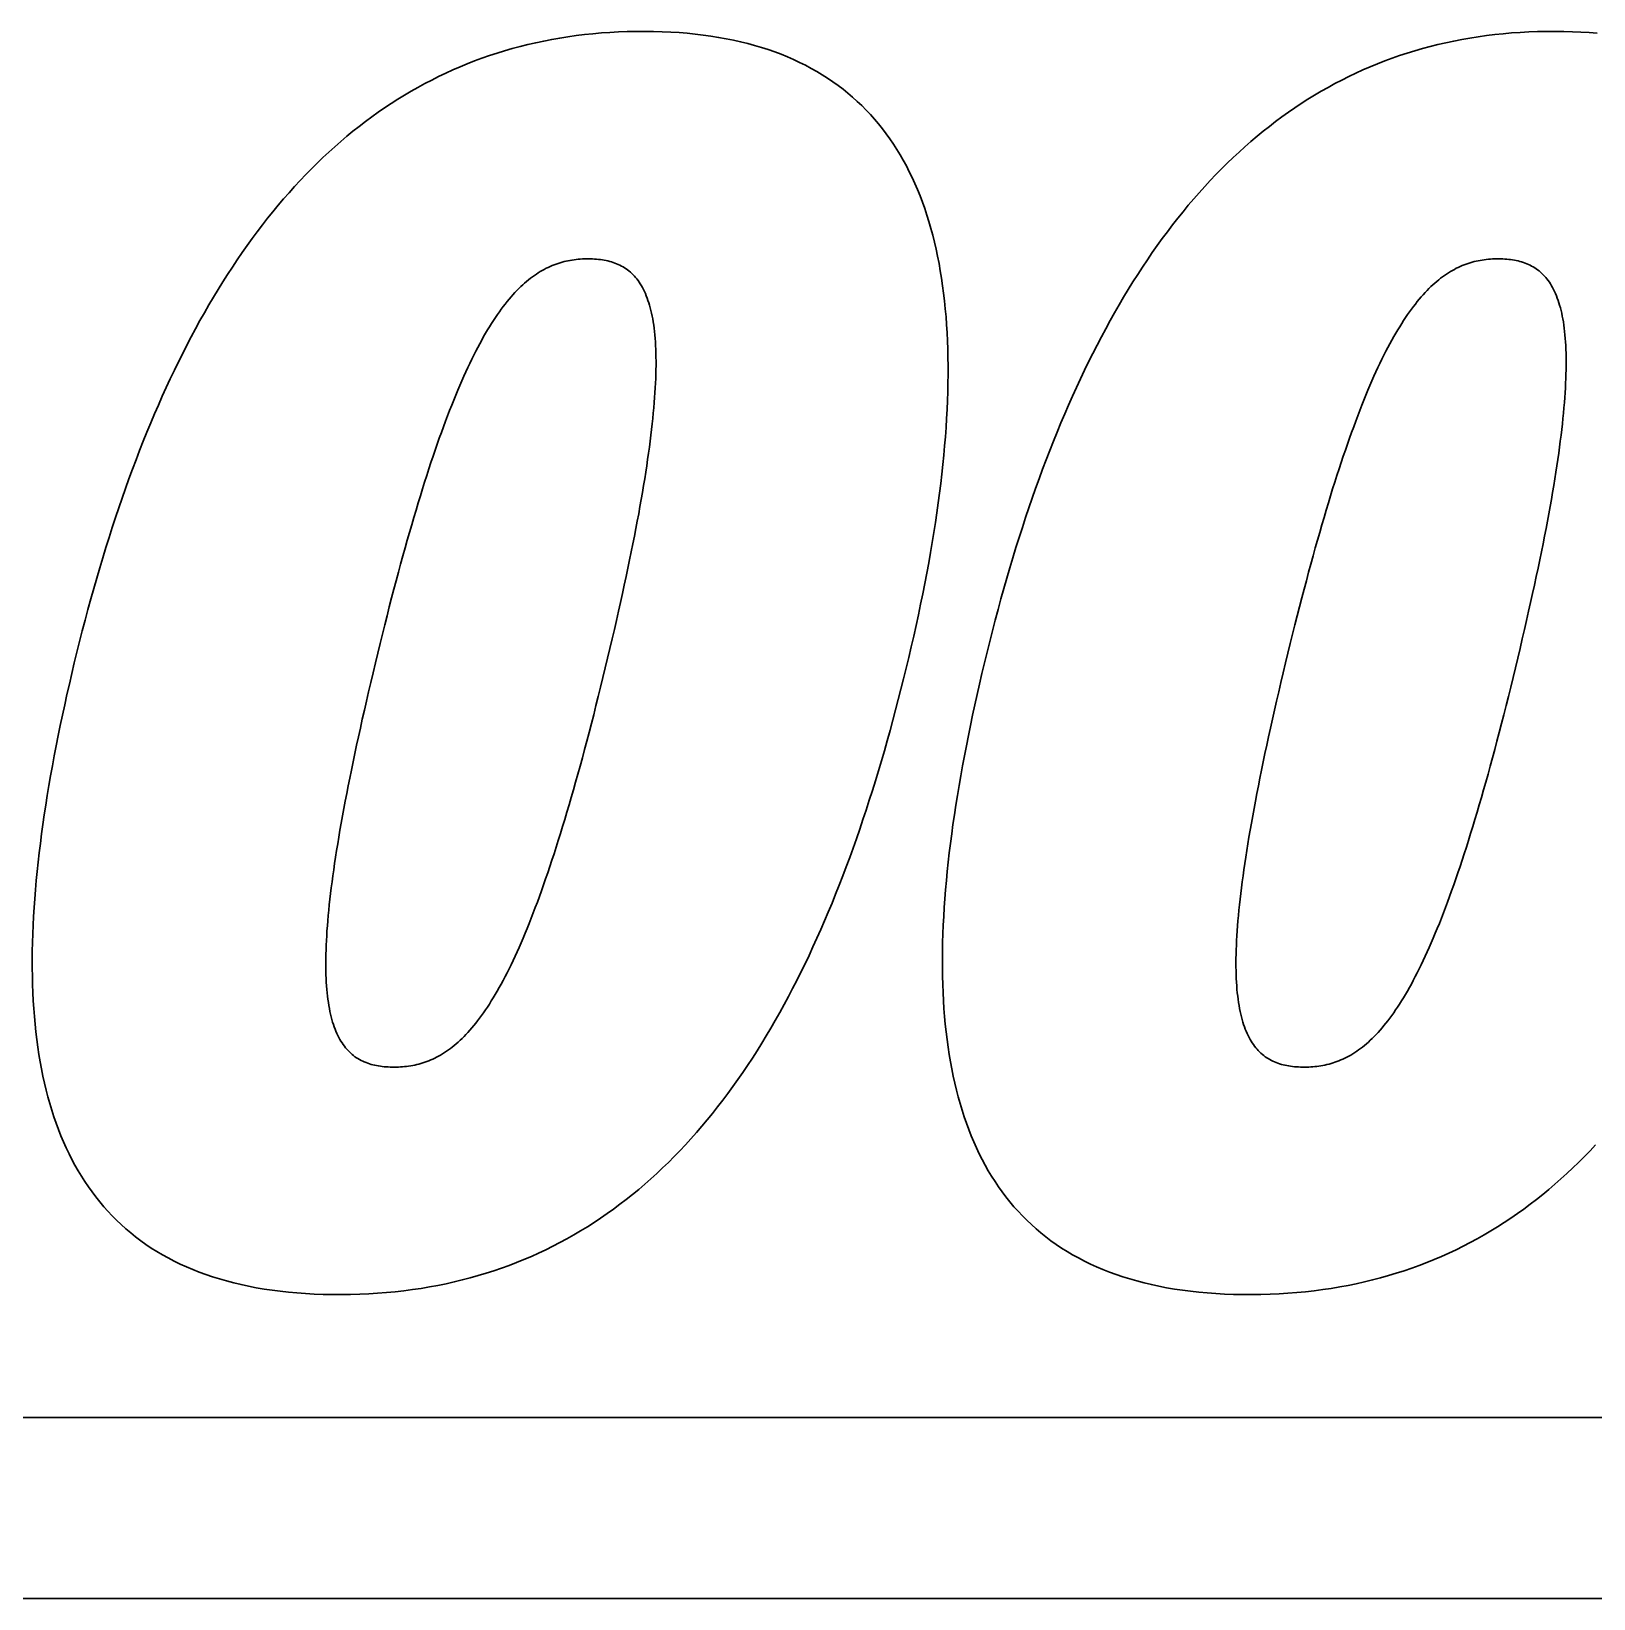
# Model space of a CAD drawing. Header units: millimetres. Extents: x 112 to 1408, y 148 to 1021.
# Drawn here: x 515.26 to 525.07, y 342.98 to 352.83 of the extents above; entities that cross this region are included whole.
import ezdxf

# ---------------------------------------------------------------- set-up
doc = ezdxf.new("R2010")
doc.units = ezdxf.units.MM
doc.layers.get('0').update_dxf_attribs({"color": 5, "lineweight": 30})

msp = doc.modelspace()

# ---------------------------------------------------------------- linework, layer by layer
for points in [[(515.5279, 348.8601), (515.5279, 348.8601), (515.5122, 348.7937), (515.4968, 348.728), (515.482, 348.6624), (515.4676, 348.5971), (515.4535, 348.5322), (515.44, 348.4678), (515.427, 348.4037), (515.4143, 348.34), (515.4022, 348.2768), (515.3904, 348.2139), (515.3791, 348.1514), (515.3686, 348.0894), (515.3583, 348.0277), (515.3484, 347.9664), (515.3392, 347.9056), (515.3305, 347.8453), (515.3223, 347.7853), (515.3146, 347.7259), (515.3072, 347.6669), (515.3006, 347.6083), (515.2946, 347.5502), (515.2889, 347.4926), (515.2839, 347.4353), (515.2793, 347.3787), (515.2754, 347.3225), (515.272, 347.2667), (515.2692, 347.2116), (515.267, 347.1568), (515.2654, 347.1027), (515.2642, 347.0488), (515.2638, 346.9957), (515.2639, 346.943), (515.2647, 346.8909), (515.266, 346.8394), (515.2679, 346.7882), (515.2704, 346.7377), (515.2736, 346.6877), (515.2774, 346.6384), (515.2818, 346.5895), (515.287, 346.5411), (515.2927, 346.4935), (515.299, 346.4464), (515.306, 346.3999), (515.314, 346.3538), (515.3223, 346.3085), (515.3313, 346.2637), (515.3411, 346.2197), (515.3514, 346.1761), (515.3625, 346.1331), (515.3744, 346.0909), (515.3869, 346.0494), (515.4001, 346.0083), (515.4142, 345.9679), (515.4287, 345.9281), (515.4441, 345.889), (515.4601, 345.8505), (515.4771, 345.813), (515.4948, 345.7758), (515.5131, 345.7394), (515.5323, 345.7036), (515.552, 345.6686), (515.5727, 345.6342), (515.5941, 345.6006), (515.6163, 345.5676), (515.6393, 345.5353), (515.6631, 345.5039), (515.6876, 345.473), (515.713, 345.4429), (515.7391, 345.4137), (515.7661, 345.3851), (515.7938, 345.3572), (515.8226, 345.33), (515.8518, 345.3036), (515.8821, 345.2779), (515.9133, 345.2531), (515.9452, 345.2291), (515.978, 345.2056), (516.0117, 345.1831), (516.0462, 345.1614), (516.0816, 345.1406), (516.1178, 345.1203), (516.1551, 345.101), (516.1931, 345.0825), (516.2318, 345.0647), (516.2717, 345.0478), (516.3125, 345.0318), (516.3541, 345.0166), (516.3966, 345.0022), (516.4402, 344.9886), (516.4845, 344.9759), (516.5299, 344.9641), (516.5761, 344.953), (516.6232, 344.9429), (516.6715, 344.9337), (516.7206, 344.9253), (516.7705, 344.9178), (516.8217, 344.9112), (516.8735, 344.9055), (516.9265, 344.9007), (516.9805, 344.8967), (517.0354, 344.8938), (517.0913, 344.8917), (517.1484, 344.8905), (517.2061, 344.8902), (517.2639, 344.891), (517.3212, 344.8926), (517.3777, 344.8952), (517.4338, 344.8986), (517.4894, 344.903), (517.5444, 344.9081), (517.5989, 344.9145), (517.6529, 344.9215), (517.7063, 344.9294), (517.7591, 344.9382), (517.8115, 344.9479), (517.8633, 344.9585), (517.9145, 344.9698), (517.9653, 344.9821), (518.0155, 344.9953), (518.0654, 345.0093), (518.1145, 345.0241), (518.1633, 345.0398), (518.2115, 345.0562), (518.2591, 345.0735), (518.3063, 345.0917), (518.353, 345.1106), (518.3992, 345.1303), (518.4449, 345.1509), (518.4902, 345.1723), (518.5348, 345.1944), (518.5791, 345.2172), (518.6229, 345.2411), (518.6661, 345.2655), (518.709, 345.2907), (518.7513, 345.3167), (518.7931, 345.3434), (518.8346, 345.3708), (518.8755, 345.3991), (518.916, 345.4282), (518.9561, 345.458), (518.9956, 345.4884), (519.0348, 345.5195), (519.0735, 345.5513), (519.1116, 345.584), (519.1495, 345.6173), (519.1869, 345.6512), (519.2238, 345.686), (519.2603, 345.7215), (519.2964, 345.7575), (519.3321, 345.7943), (519.3671, 345.8317), (519.4019, 345.8697), (519.4364, 345.9085), (519.4703, 345.948), (519.5039, 345.9879), (519.5371, 346.0287), (519.5698, 346.07), (519.6021, 346.112), (519.6341, 346.1546), (519.6655, 346.1977), (519.6967, 346.2416), (519.7275, 346.2861), (519.7578, 346.3311), (519.7878, 346.3767), (519.8173, 346.423), (519.8465, 346.4698), (519.8753, 346.5173), (519.9039, 346.5653), (519.9319, 346.6137), (519.9597, 346.663), (519.987, 346.7126), (520.014, 346.763), (520.0407, 346.8136), (520.0669, 346.8651), (520.0928, 346.9169), (520.1186, 346.9693), (520.1437, 347.0221), (520.1686, 347.0757), (520.1931, 347.1297), (520.2174, 347.1841), (520.2413, 347.2391), (520.2647, 347.2945), (520.2881, 347.3505), (520.3108, 347.407), (520.3334, 347.4639), (520.3556, 347.5213), (520.3776, 347.5791), (520.3993, 347.6375), (520.4204, 347.6964), (520.4416, 347.7557), (520.4623, 347.8152), (520.4825, 347.8754), (520.5026, 347.936), (520.5224, 347.9971), (520.5419, 348.0584), (520.5612, 348.1203), (520.5802, 348.1827), (520.5989, 348.2453), (520.6172, 348.3084), (520.6353, 348.3718), (520.653, 348.4358), (520.6705, 348.5001), (520.6878, 348.5647), (520.7048, 348.6297), (520.7214, 348.695), (520.738, 348.7609), (520.7543, 348.8269), (520.7704, 348.8941), (520.7863, 348.9622), (520.8017, 349.0295), (520.8166, 349.0967), (520.831, 349.1634), (520.8451, 349.2295), (520.8583, 349.2953), (520.8714, 349.3606), (520.8837, 349.4254), (520.8956, 349.4899), (520.9069, 349.5538), (520.9178, 349.6172), (520.9279, 349.6802), (520.9377, 349.7427), (520.947, 349.8046), (520.9555, 349.8661), (520.9637, 349.927), (520.9713, 349.9878), (520.9782, 350.0476), (520.9847, 350.1072), (520.9905, 350.1662), (520.9958, 350.2248), (521.0005, 350.2826), (521.0048, 350.3401), (521.0083, 350.397), (521.0112, 350.4534), (521.0137, 350.5091), (521.0155, 350.5645), (521.0168, 350.6192), (521.0174, 350.6733), (521.0174, 350.727), (521.0167, 350.7802), (521.0155, 350.8327), (521.0136, 350.8845), (521.0111, 350.9359), (521.0081, 350.9868), (521.0043, 351.0368), (520.9999, 351.0866), (520.9949, 351.1354), (520.9894, 351.1839), (520.9831, 351.2317), (520.9762, 351.2789), (520.9685, 351.3255), (520.9603, 351.3714), (520.9515, 351.4167), (520.942, 351.4616), (520.9317, 351.5058), (520.9207, 351.5491), (520.9091, 351.5919), (520.8969, 351.6341), (520.884, 351.6757), (520.8704, 351.7165), (520.856, 351.7567), (520.841, 351.7964), (520.8253, 351.8352), (520.8089, 351.8734), (520.7916, 351.911), (520.7738, 351.9479), (520.7552, 351.984), (520.7361, 352.0196), (520.716, 352.0543), (520.6951, 352.0884), (520.6737, 352.122), (520.6516, 352.1546), (520.6285, 352.1865), (520.6049, 352.2178), (520.5804, 352.2483), (520.5552, 352.2783), (520.5292, 352.3072), (520.5025, 352.3356), (520.475, 352.3632), (520.4467, 352.3901), (520.4178, 352.4162), (520.3879, 352.4417), (520.3573, 352.4662), (520.3259, 352.49), (520.2938, 352.5132), (520.2608, 352.5355), (520.2272, 352.5571), (520.1924, 352.5779), (520.157, 352.5977), (520.1209, 352.6169), (520.084, 352.6353), (520.0461, 352.6529), (520.0077, 352.6696), (519.968, 352.6858), (519.928, 352.7009), (519.8867, 352.7151), (519.8448, 352.7288), (519.8019, 352.7415), (519.7583, 352.7533), (519.7139, 352.7644), (519.6685, 352.7745), (519.6223, 352.7839), (519.5752, 352.7924), (519.5275, 352.8001), (519.4787, 352.8068), (519.4289, 352.8128), (519.3784, 352.8178), (519.3271, 352.8221), (519.2747, 352.8253), (519.2214, 352.8278), (519.1674, 352.8294), (519.1124, 352.8302), (519.0569, 352.8299), (519.0017, 352.8288), (518.9472, 352.8268), (518.8931, 352.8238), (518.8394, 352.8202), (518.7863, 352.8155), (518.7336, 352.8099), (518.6814, 352.8036), (518.6295, 352.7964), (518.5781, 352.7882), (518.5273, 352.7792), (518.4767, 352.7695), (518.4268, 352.759), (518.3772, 352.7475), (518.3282, 352.7352), (518.2795, 352.7222), (518.2312, 352.7081), (518.1835, 352.6934), (518.1361, 352.6778), (518.0892, 352.6614), (518.0428, 352.6442), (517.9967, 352.6262), (517.9511, 352.6074), (517.9059, 352.5877), (517.8613, 352.5675), (517.8169, 352.5464), (517.7731, 352.5243), (517.7296, 352.5017), (517.6865, 352.4783), (517.6439, 352.4541), (517.6017, 352.429), (517.5599, 352.4033), (517.5185, 352.3769), (517.4775, 352.3496), (517.437, 352.3215), (517.3968, 352.2928), (517.3572, 352.2633), (517.3177, 352.2332), (517.2788, 352.2022), (517.2402, 352.1705), (517.2022, 352.1383), (517.1645, 352.1054), (517.1271, 352.0715), (517.0903, 352.037), (517.0536, 352.0019), (517.0175, 351.9661), (516.9817, 351.9296), (516.9463, 351.8923), (516.9114, 351.8545), (516.8768, 351.8159), (516.8426, 351.7767), (516.8087, 351.7368), (516.7752, 351.6963), (516.7421, 351.655), (516.7095, 351.6132), (516.6771, 351.5705), (516.6451, 351.5275), (516.6134, 351.4836), (516.5823, 351.4393), (516.5513, 351.3943), (516.5209, 351.3486), (516.4907, 351.3023), (516.4609, 351.2553), (516.4316, 351.2078), (516.4025, 351.1598), (516.3737, 351.1111), (516.3454, 351.0618), (516.3174, 351.0119), (516.2898, 350.9614), (516.2624, 350.9103), (516.2355, 350.8587), (516.2088, 350.8064), (516.1825, 350.7536), (516.1567, 350.7002), (516.1312, 350.6463), (516.1058, 350.5919), (516.0808, 350.5369), (516.0563, 350.4813), (516.032, 350.4253), (516.0081, 350.3686), (515.9844, 350.3115), (515.9611, 350.2538), (515.9382, 350.1955), (515.9156, 350.1367), (515.8933, 350.0776), (515.8713, 350.0178), (515.8497, 349.9574), (515.8283, 349.8968), (515.8072, 349.8354), (515.7866, 349.7737), (515.7661, 349.7114), (515.746, 349.6486), (515.7262, 349.5855), (515.7066, 349.5219), (515.6874, 349.4577), (515.6686, 349.393), (515.65, 349.328), (515.6317, 349.2626), (515.6138, 349.1965), (515.596, 349.1301), (515.5784, 349.0633), (515.5614, 348.9959), (515.5445, 348.9281), (515.5279, 348.8601)], [(525.0961, 352.8178), (525.0447, 352.8221), (524.9923, 352.8253), (524.9392, 352.8278), (524.8851, 352.8294), (524.83, 352.8302), (524.7746, 352.8299), (524.7195, 352.8288), (524.665, 352.8268), (524.611, 352.8238), (524.5572, 352.8202), (524.5041, 352.8155), (524.4514, 352.8099), (524.3992, 352.8036), (524.3473, 352.7964), (524.2959, 352.7882), (524.2451, 352.7792), (524.1946, 352.7695), (524.1448, 352.759), (524.095, 352.7475), (524.046, 352.7352), (523.9973, 352.7222), (523.9491, 352.7081), (523.9015, 352.6934), (523.8541, 352.6778), (523.8071, 352.6614), (523.7607, 352.6442), (523.7147, 352.6262), (523.669, 352.6074), (523.6238, 352.5877), (523.5791, 352.5675), (523.5349, 352.5464), (523.491, 352.5243), (523.4476, 352.5017), (523.4044, 352.4783), (523.3619, 352.4541), (523.3196, 352.429), (523.2778, 352.4033), (523.2364, 352.3769), (523.1955, 352.3496), (523.155, 352.3215), (523.1148, 352.2928), (523.0752, 352.2633), (523.0357, 352.2332), (522.9968, 352.2022), (522.9582, 352.1705), (522.9202, 352.1383), (522.8825, 352.1054), (522.8451, 352.0715), (522.8081, 352.037), (522.7715, 352.0019), (522.7354, 351.9661), (522.6996, 351.9296), (522.6643, 351.8923), (522.6294, 351.8545), (522.5946, 351.8159), (522.5604, 351.7767), (522.5266, 351.7368), (522.4932, 351.6963), (522.46, 351.655), (522.4273, 351.6132), (522.3949, 351.5705), (522.363, 351.5275), (522.3313, 351.4836), (522.3002, 351.4393), (522.2692, 351.3943), (522.2389, 351.3486), (522.2086, 351.3023), (522.1789, 351.2553), (522.1494, 351.2078), (522.1204, 351.1598), (522.0917, 351.1111), (522.0632, 351.0618), (522.0352, 351.0119), (522.0076, 350.9614), (521.9803, 350.9103), (521.9533, 350.8587), (521.9267, 350.8064), (521.9005, 350.7536), (521.8745, 350.7002), (521.849, 350.6463), (521.8236, 350.5919), (521.7986, 350.5369), (521.7741, 350.4813), (521.7498, 350.4253), (521.7259, 350.3686), (521.7022, 350.3115), (521.6789, 350.2538), (521.656, 350.1955), (521.6333, 350.1367), (521.6111, 350.0776), (521.5891, 350.0178), (521.5675, 349.9574), (521.5461, 349.8968), (521.525, 349.8354), (521.5043, 349.7737), (521.4839, 349.7114), (521.4638, 349.6486), (521.4438, 349.5855), (521.4243, 349.5219), (521.4051, 349.4577), (521.3863, 349.393), (521.3678, 349.328), (521.3495, 349.2626), (521.3314, 349.1965), (521.3137, 349.1301), (521.2962, 349.0633), (521.279, 348.9959), (521.2622, 348.9281), (521.2457, 348.8601)], [(517.4196, 348.8601), (517.4196, 348.8601), (517.4342, 348.9212), (517.4491, 348.9816), (517.4636, 349.0408), (517.4783, 349.0992), (517.4926, 349.1566), (517.507, 349.2131), (517.5214, 349.2687), (517.5356, 349.3233), (517.5499, 349.3772), (517.564, 349.43), (517.578, 349.4821), (517.592, 349.533), (517.6059, 349.5832), (517.6199, 349.6326), (517.6337, 349.6811), (517.6475, 349.7286), (517.6611, 349.7754), (517.6748, 349.8214), (517.6883, 349.8664), (517.7019, 349.9107), (517.7153, 349.9543), (517.7288, 349.9969), (517.742, 350.0387), (517.7553, 350.0798), (517.7687, 350.12), (517.7819, 350.1595), (517.7951, 350.1982), (517.8081, 350.2359), (517.8212, 350.273), (517.8341, 350.3094), (517.8472, 350.3451), (517.8601, 350.3801), (517.873, 350.4142), (517.8859, 350.4477), (517.8987, 350.4804), (517.9116, 350.5124), (517.9242, 350.5436), (517.937, 350.5741), (517.9497, 350.6041), (517.9624, 350.6333), (517.975, 350.6619), (517.9875, 350.6898), (518.0001, 350.7169), (518.0127, 350.7435), (518.0252, 350.7693), (518.0376, 350.7945), (518.0501, 350.8191), (518.0624, 350.8431), (518.0749, 350.8665), (518.0872, 350.8892), (518.0997, 350.9112), (518.1122, 350.9329), (518.1244, 350.9538), (518.1367, 350.974), (518.1492, 350.9938), (518.1613, 351.013), (518.1737, 351.0317), (518.186, 351.0497), (518.1982, 351.0673), (518.2104, 351.0842), (518.2227, 351.1007), (518.2349, 351.1165), (518.2472, 351.1321), (518.2594, 351.1469), (518.2716, 351.1613), (518.2839, 351.1751), (518.2959, 351.1886), (518.3082, 351.2013), (518.3206, 351.2138), (518.3326, 351.2257), (518.3449, 351.2371), (518.3572, 351.2481), (518.3694, 351.2587), (518.3816, 351.2688), (518.3939, 351.2785), (518.4061, 351.2877), (518.4184, 351.2966), (518.4309, 351.3049), (518.4431, 351.313), (518.4554, 351.3205), (518.4679, 351.3277), (518.4801, 351.3344), (518.4925, 351.341), (518.5049, 351.3469), (518.5173, 351.3526), (518.5298, 351.358), (518.5421, 351.3629), (518.5546, 351.3676), (518.5672, 351.3718), (518.5797, 351.3758), (518.5923, 351.3795), (518.6048, 351.3827), (518.6174, 351.3858), (518.6302, 351.3886), (518.6428, 351.3908), (518.6556, 351.393), (518.6683, 351.3947), (518.681, 351.3963), (518.6939, 351.3977), (518.7066, 351.3985), (518.7197, 351.3994), (518.7325, 351.3999), (518.7455, 351.4002), (518.7586, 351.4003), (518.7715, 351.4002), (518.7843, 351.3997), (518.7967, 351.399), (518.8094, 351.3981), (518.8217, 351.3971), (518.8337, 351.3956), (518.8456, 351.3938), (518.8575, 351.3919), (518.8689, 351.3896), (518.8805, 351.3871), (518.8918, 351.3843), (518.9028, 351.3811), (518.9137, 351.3777), (518.9244, 351.3739), (518.935, 351.3698), (518.9454, 351.3652), (518.9555, 351.3605), (518.9655, 351.3552), (518.9753, 351.3498), (518.9849, 351.344), (518.9943, 351.3378), (519.0035, 351.3312), (519.0125, 351.3241), (519.0213, 351.3167), (519.0298, 351.3089), (519.0381, 351.3008), (519.0463, 351.2922), (519.0543, 351.2832), (519.0619, 351.2737), (519.0694, 351.2638), (519.0769, 351.2534), (519.0839, 351.2427), (519.0907, 351.2315), (519.0973, 351.2198), (519.1037, 351.2076), (519.1099, 351.195), (519.1158, 351.1818), (519.1215, 351.1683), (519.1269, 351.1541), (519.132, 351.1395), (519.137, 351.1244), (519.1417, 351.1087), (519.1463, 351.0926), (519.1504, 351.0759), (519.1545, 351.0587), (519.1582, 351.0408), (519.1615, 351.0224), (519.1649, 351.0035), (519.1679, 350.984), (519.1705, 350.9639), (519.1728, 350.9435), (519.175, 350.9222), (519.1769, 350.9002), (519.1784, 350.8779), (519.1799, 350.8547), (519.1809, 350.8312), (519.1816, 350.8069), (519.1822, 350.7819), (519.1825, 350.7564), (519.1824, 350.7301), (519.1821, 350.7033), (519.1814, 350.6758), (519.1805, 350.6477), (519.1792, 350.6188), (519.1777, 350.5893), (519.1759, 350.559), (519.1737, 350.5279), (519.1714, 350.4964), (519.1686, 350.4639), (519.1656, 350.4309), (519.1623, 350.3972), (519.1586, 350.3627), (519.1546, 350.3273), (519.1502, 350.2914), (519.1457, 350.2545), (519.1407, 350.2171), (519.1356, 350.1788), (519.13, 350.1398), (519.124, 350.0999), (519.1178, 350.0594), (519.1114, 350.0178), (519.1043, 349.9756), (519.0971, 349.9326), (519.0896, 349.8887), (519.0817, 349.8441), (519.0735, 349.7986), (519.0648, 349.7522), (519.0559, 349.705), (519.0466, 349.6569), (519.037, 349.6081), (519.027, 349.5582), (519.0166, 349.5076), (519.0058, 349.456), (518.9948, 349.4036), (518.9834, 349.3503), (518.9715, 349.2962), (518.9593, 349.241), (518.9469, 349.1849), (518.9339, 349.128), (518.9207, 349.0702), (518.9069, 349.0112), (518.893, 348.9515), (518.8785, 348.8909), (518.8638, 348.8292), (518.8491, 348.7686), (518.8345, 348.7089), (518.8199, 348.6501), (518.8053, 348.5922), (518.7909, 348.5352), (518.7765, 348.4791), (518.7621, 348.4239), (518.748, 348.3698), (518.7338, 348.3165), (518.7197, 348.2641), (518.7056, 348.2125), (518.6917, 348.1619), (518.6777, 348.1121), (518.6639, 348.0632), (518.6501, 348.0151), (518.6365, 347.9679), (518.6229, 347.9215), (518.6092, 347.876), (518.5957, 347.8314), (518.5822, 347.7875), (518.5687, 347.7445), (518.5553, 347.7023), (518.542, 347.6609), (518.5288, 347.6202), (518.5154, 347.5803), (518.5024, 347.5413), (518.4892, 347.503), (518.4761, 347.4656), (518.463, 347.4287), (518.45, 347.3928), (518.4371, 347.3574), (518.424, 347.3229), (518.4112, 347.2892), (518.3983, 347.2562), (518.3856, 347.2237), (518.3728, 347.1922), (518.36, 347.1612), (518.3474, 347.1308), (518.3346, 347.1015), (518.322, 347.0726), (518.3094, 347.0443), (518.2968, 347.0168), (518.2843, 346.99), (518.2717, 346.9637), (518.2594, 346.9382), (518.2468, 346.9132), (518.2343, 346.889), (518.222, 346.8654), (518.2095, 346.8422), (518.197, 346.8199), (518.1848, 346.798), (518.1724, 346.7768), (518.16, 346.7562), (518.1478, 346.7361), (518.1354, 346.7166), (518.1232, 346.6977), (518.1109, 346.6793), (518.0985, 346.6616), (518.0864, 346.6442), (518.074, 346.6275), (518.0619, 346.6114), (518.0497, 346.5957), (518.0374, 346.5806), (518.025, 346.566), (518.013, 346.5518), (518.0007, 346.5383), (517.9883, 346.5251), (517.9763, 346.5126), (517.964, 346.5003), (517.9517, 346.4886), (517.9395, 346.4774), (517.9273, 346.4667), (517.915, 346.4564), (517.9028, 346.4464), (517.8905, 346.437), (517.8781, 346.428), (517.866, 346.4194), (517.8535, 346.4112), (517.8413, 346.4034), (517.829, 346.396), (517.8165, 346.3889), (517.8042, 346.3825), (517.7919, 346.3762), (517.7794, 346.3703), (517.7671, 346.3649), (517.7544, 346.3596), (517.742, 346.3549), (517.7295, 346.3503), (517.717, 346.3464), (517.7045, 346.3424), (517.6918, 346.339), (517.6792, 346.3358), (517.6665, 346.333), (517.6539, 346.3305), (517.6413, 346.3282), (517.6284, 346.3263), (517.6156, 346.3245), (517.6028, 346.323), (517.5899, 346.322), (517.5772, 346.3211), (517.5641, 346.3204), (517.5512, 346.3201), (517.5381, 346.3198), (517.5251, 346.3199), (517.5125, 346.3202), (517.4997, 346.3208), (517.4872, 346.3216), (517.4747, 346.3224), (517.4626, 346.3238), (517.4507, 346.3254), (517.4386, 346.3271), (517.4269, 346.3293), (517.4153, 346.3317), (517.4042, 346.3343), (517.3929, 346.3374), (517.3819, 346.3406), (517.371, 346.3443), (517.3606, 346.3484), (517.35, 346.3525), (517.3397, 346.3572), (517.3298, 346.3622), (517.3198, 346.3675), (517.3101, 346.3732), (517.3007, 346.3792), (517.2913, 346.3857), (517.2822, 346.3924), (517.2734, 346.3996), (517.2648, 346.4073), (517.2562, 346.4152), (517.248, 346.4235), (517.24, 346.4324), (517.2322, 346.4416), (517.2244, 346.4513), (517.2171, 346.4614), (517.2099, 346.472), (517.203, 346.483), (517.1962, 346.4946), (517.1896, 346.5063), (517.1835, 346.5188), (517.1774, 346.5316), (517.1716, 346.5451), (517.1661, 346.5588), (517.1607, 346.5732), (517.1556, 346.588), (517.1509, 346.6036), (517.1462, 346.6194), (517.1419, 346.6359), (517.1378, 346.6528), (517.1339, 346.6704), (517.1303, 346.6884), (517.127, 346.7071), (517.124, 346.7263), (517.1211, 346.7461), (517.1186, 346.7665), (517.1163, 346.7873), (517.1143, 346.8089), (517.1126, 346.8309), (517.1111, 346.8536), (517.1098, 346.877), (517.1089, 346.901), (517.1083, 346.9257), (517.1079, 346.9508), (517.1079, 346.9768), (517.108, 347.0032), (517.1086, 347.0305), (517.1094, 347.0582), (517.1105, 347.0868), (517.1118, 347.116), (517.1136, 347.146), (517.1154, 347.1765), (517.1177, 347.2079), (517.1204, 347.2397), (517.1233, 347.2726), (517.1264, 347.3059), (517.1299, 347.3401), (517.1337, 347.375), (517.138, 347.4107), (517.1424, 347.4471), (517.1471, 347.4842), (517.1522, 347.5221), (517.1576, 347.5607), (517.1634, 347.6003), (517.1695, 347.6403), (517.1758, 347.6814), (517.1826, 347.7232), (517.1896, 347.7658), (517.1971, 347.8094), (517.2049, 347.8537), (517.213, 347.8987), (517.2213, 347.9447), (517.2301, 347.9915), (517.2392, 348.039), (517.2488, 348.0875), (517.2586, 348.1369), (517.2689, 348.1871), (517.2793, 348.2382), (517.2901, 348.2903), (517.3014, 348.3431), (517.3132, 348.3968), (517.3251, 348.4514), (517.3374, 348.507), (517.3503, 348.5636), (517.3632, 348.6209), (517.3769, 348.6793), (517.3907, 348.7385), (517.4049, 348.7989), (517.4196, 348.8601)], [(523.1378, 348.8601), (523.1378, 348.8601), (523.1525, 348.9212), (523.1673, 348.9816), (523.1818, 349.0408), (523.1965, 349.0992), (523.2109, 349.1566), (523.2253, 349.2131), (523.2397, 349.2687), (523.2539, 349.3233), (523.2681, 349.3772), (523.2822, 349.43), (523.2963, 349.4821), (523.3102, 349.533), (523.3242, 349.5832), (523.3381, 349.6326), (523.3518, 349.6811), (523.3656, 349.7286), (523.3792, 349.7754), (523.393, 349.8214), (523.4065, 349.8664), (523.42, 349.9107), (523.4333, 349.9543), (523.4469, 349.9969), (523.4602, 350.0387), (523.4736, 350.0798), (523.4869, 350.12), (523.5, 350.1595), (523.5132, 350.1982), (523.5262, 350.2359), (523.5394, 350.273), (523.5524, 350.3094), (523.5654, 350.3451), (523.5783, 350.3801), (523.5911, 350.4142), (523.604, 350.4477), (523.6168, 350.4804), (523.6297, 350.5124), (523.6423, 350.5436), (523.6551, 350.5741), (523.6678, 350.6041), (523.6803, 350.6333), (523.6931, 350.6619), (523.7056, 350.6898), (523.7182, 350.7169), (523.7308, 350.7435), (523.7431, 350.7693), (523.7557, 350.7945), (523.7682, 350.8191), (523.7805, 350.8431), (523.793, 350.8665), (523.8053, 350.8892), (523.8177, 350.9112), (523.8301, 350.9329), (523.8423, 350.9538), (523.8546, 350.974), (523.8671, 350.9938), (523.8793, 351.013), (523.8916, 351.0317), (523.904, 351.0497), (523.9161, 351.0673), (523.9283, 351.0842), (523.9406, 351.1007), (523.9528, 351.1165), (523.965, 351.1321), (523.9773, 351.1469), (523.9895, 351.1613), (524.0017, 351.1751), (524.014, 351.1886), (524.0262, 351.2013), (524.0384, 351.2138), (524.0505, 351.2257), (524.0627, 351.2371), (524.0751, 351.2481), (524.0872, 351.2587), (524.0996, 351.2688), (524.1119, 351.2785), (524.1239, 351.2877), (524.1362, 351.2966), (524.1487, 351.3049), (524.1609, 351.313), (524.1732, 351.3205), (524.1855, 351.3277), (524.1979, 351.3344), (524.2103, 351.341), (524.2227, 351.3469), (524.235, 351.3526), (524.2475, 351.358), (524.2599, 351.3629), (524.2724, 351.3676), (524.285, 351.3718), (524.2974, 351.3758), (524.31, 351.3795), (524.3226, 351.3827), (524.3352, 351.3858), (524.3478, 351.3886), (524.3605, 351.3908), (524.3732, 351.393), (524.386, 351.3947), (524.3988, 351.3963), (524.4117, 351.3977), (524.4244, 351.3985), (524.4374, 351.3994), (524.4503, 351.3999), (524.4633, 351.4002), (524.4764, 351.4003), (524.4892, 351.4002), (524.5021, 351.3997), (524.5145, 351.399), (524.527, 351.3981), (524.5393, 351.3971), (524.5514, 351.3956), (524.5634, 351.3938), (524.5752, 351.3919), (524.5867, 351.3896), (524.5982, 351.3871), (524.6095, 351.3843), (524.6206, 351.3811), (524.6315, 351.3777), (524.6422, 351.3739), (524.6528, 351.3698), (524.6632, 351.3652), (524.6733, 351.3605), (524.6833, 351.3552), (524.6931, 351.3498), (524.7027, 351.344), (524.7121, 351.3378), (524.7213, 351.3312), (524.7303, 351.3241), (524.7391, 351.3167), (524.7476, 351.3089), (524.7559, 351.3008), (524.7642, 351.2922), (524.7721, 351.2832), (524.7797, 351.2737), (524.7872, 351.2638), (524.7947, 351.2534), (524.8017, 351.2427), (524.8085, 351.2315), (524.8151, 351.2198), (524.8215, 351.2076), (524.8277, 351.195), (524.8336, 351.1818), (524.8393, 351.1683), (524.8447, 351.1541), (524.8499, 351.1395), (524.855, 351.1244), (524.8595, 351.1087), (524.8641, 351.0926), (524.8683, 351.0759), (524.8723, 351.0587), (524.8761, 351.0408), (524.8795, 351.0224), (524.8827, 351.0035), (524.8858, 350.984), (524.8883, 350.9639), (524.8908, 350.9435), (524.893, 350.9222), (524.8949, 350.9002), (524.8964, 350.8779), (524.8978, 350.8547), (524.8989, 350.8312), (524.8996, 350.8069), (524.9002, 350.7819), (524.9003, 350.7564), (524.9003, 350.7301), (524.9, 350.7033), (524.8993, 350.6758), (524.8984, 350.6477), (524.8971, 350.6188), (524.8956, 350.5893), (524.8939, 350.559), (524.8917, 350.5279), (524.8893, 350.4964), (524.8865, 350.4639), (524.8836, 350.4309), (524.8802, 350.3972), (524.8766, 350.3627), (524.8726, 350.3273), (524.8682, 350.2914), (524.8636, 350.2545), (524.8588, 350.2171), (524.8535, 350.1788), (524.8479, 350.1398), (524.8419, 350.0999), (524.8358, 350.0594), (524.8293, 350.0178), (524.8224, 349.9756), (524.8151, 349.9326), (524.8074, 349.8887), (524.7997, 349.8441), (524.7914, 349.7986), (524.7828, 349.7522), (524.7738, 349.705), (524.7646, 349.6569), (524.7549, 349.6081), (524.7448, 349.5582), (524.7345, 349.5076), (524.7237, 349.456), (524.7128, 349.4036), (524.7012, 349.3503), (524.6895, 349.2962), (524.6771, 349.241), (524.6647, 349.1849), (524.6517, 349.128), (524.6385, 349.0702), (524.6247, 349.0112), (524.6108, 348.9515), (524.5963, 348.8909), (524.5816, 348.8292), (524.5669, 348.7686), (524.5521, 348.7089), (524.5376, 348.6501), (524.5231, 348.5922), (524.5087, 348.5352), (524.4944, 348.4791), (524.4801, 348.4239), (524.4658, 348.3698), (524.4516, 348.3165), (524.4377, 348.2641), (524.4236, 348.2125), (524.4096, 348.1619), (524.3957, 348.1121), (524.3819, 348.0632), (524.3682, 348.0151), (524.3544, 347.9679), (524.3408, 347.9215), (524.3272, 347.876), (524.3137, 347.8314), (524.3002, 347.7875), (524.2867, 347.7445), (524.2733, 347.7023), (524.2599, 347.6609), (524.2467, 347.6202), (524.2334, 347.5803), (524.2203, 347.5413), (524.2071, 347.503), (524.1942, 347.4656), (524.181, 347.4287), (524.1681, 347.3928), (524.1552, 347.3574), (524.1421, 347.3229), (524.1293, 347.2892), (524.1164, 347.2562), (524.1037, 347.2237), (524.0909, 347.1922), (524.0781, 347.1612), (524.0655, 347.1308), (524.0527, 347.1015), (524.0403, 347.0726), (524.0277, 347.0443), (524.015, 347.0168), (524.0026, 346.99), (523.9899, 346.9637), (523.9775, 346.9382), (523.965, 346.9132), (523.9525, 346.889), (523.9402, 346.8654), (523.9277, 346.8422), (523.9153, 346.8199), (523.9031, 346.798), (523.8906, 346.7768), (523.8783, 346.7562), (523.8661, 346.7361), (523.8536, 346.7166), (523.8414, 346.6977), (523.8291, 346.6793), (523.8168, 346.6616), (523.8048, 346.6442), (523.7924, 346.6275), (523.7801, 346.6114), (523.7679, 346.5957), (523.7557, 346.5806), (523.7434, 346.566), (523.7312, 346.5518), (523.7191, 346.5383), (523.7067, 346.5251), (523.6946, 346.5126), (523.6824, 346.5003), (523.67, 346.4886), (523.6579, 346.4774), (523.6457, 346.4667), (523.6334, 346.4564), (523.6212, 346.4464), (523.6089, 346.437), (523.5965, 346.428), (523.5843, 346.4194), (523.572, 346.4112), (523.5597, 346.4034), (523.5474, 346.396), (523.535, 346.3889), (523.5227, 346.3825), (523.5102, 346.3762), (523.4978, 346.3703), (523.4854, 346.3649), (523.473, 346.3596), (523.4605, 346.3549), (523.448, 346.3503), (523.4356, 346.3464), (523.4231, 346.3424), (523.4105, 346.339), (523.3977, 346.3358), (523.3852, 346.333), (523.3725, 346.3305), (523.3598, 346.3282), (523.3471, 346.3263), (523.3343, 346.3245), (523.3215, 346.323), (523.3086, 346.322), (523.2959, 346.3211), (523.2829, 346.3204), (523.2699, 346.3201), (523.257, 346.3198), (523.2439, 346.3199), (523.2311, 346.3202), (523.2184, 346.3208), (523.2059, 346.3216), (523.1934, 346.3224), (523.1812, 346.3238), (523.1692, 346.3254), (523.1573, 346.3271), (523.1456, 346.3293), (523.134, 346.3317), (523.1227, 346.3343), (523.1115, 346.3374), (523.1004, 346.3406), (523.0895, 346.3443), (523.079, 346.3484), (523.0685, 346.3525), (523.0583, 346.3572), (523.0482, 346.3622), (523.0383, 346.3675), (523.0286, 346.3732), (523.0191, 346.3792), (523.0099, 346.3857), (523.0006, 346.3924), (522.9918, 346.3996), (522.9831, 346.4073), (522.9746, 346.4152), (522.9664, 346.4235), (522.9583, 346.4324), (522.9506, 346.4416), (522.9428, 346.4513), (522.9353, 346.4614), (522.9283, 346.472), (522.9212, 346.483), (522.9146, 346.4946), (522.908, 346.5063), (522.9017, 346.5188), (522.8957, 346.5316), (522.8898, 346.5451), (522.8842, 346.5588), (522.879, 346.5732), (522.8738, 346.588), (522.8691, 346.6036), (522.8644, 346.6194), (522.8602, 346.6359), (522.8559, 346.6528), (522.852, 346.6704), (522.8486, 346.6884), (522.8451, 346.7071), (522.8421, 346.7263), (522.8393, 346.7461), (522.8367, 346.7665), (522.8343, 346.7873), (522.8324, 346.8089), (522.8307, 346.8309), (522.8292, 346.8536), (522.8279, 346.877), (522.827, 346.901), (522.8263, 346.9257), (522.826, 346.9508), (522.8258, 346.9768), (522.8261, 347.0032), (522.8266, 347.0305), (522.8275, 347.0582), (522.8285, 347.0868), (522.8299, 347.116), (522.8316, 347.146), (522.8336, 347.1765), (522.8358, 347.2079), (522.8385, 347.2397), (522.8414, 347.2726), (522.8445, 347.3059), (522.848, 347.3401), (522.8517, 347.375), (522.8559, 347.4107), (522.8605, 347.4471), (522.8652, 347.4842), (522.8702, 347.5221), (522.8757, 347.5607), (522.8813, 347.6003), (522.8876, 347.6403), (522.8939, 347.6814), (522.9007, 347.7232), (522.9077, 347.7658), (522.9152, 347.8094), (522.923, 347.8537), (522.9311, 347.8987), (522.9394, 347.9447), (522.9482, 347.9915), (522.9573, 348.039), (522.9669, 348.0875), (522.9767, 348.1369), (522.987, 348.1871), (522.9974, 348.2382), (523.0082, 348.2903), (523.0195, 348.3431), (523.0313, 348.3968), (523.0432, 348.4514), (523.0556, 348.507), (523.0684, 348.5636), (523.0815, 348.6209), (523.095, 348.6793), (523.1088, 348.7385), (523.1231, 348.7989), (523.1378, 348.8601)], [(521.2457, 348.8601), (521.2457, 348.8601), (521.23, 348.7937), (521.2146, 348.728), (521.1998, 348.6624), (521.1854, 348.5971), (521.1713, 348.5322), (521.1578, 348.4678), (521.1446, 348.4037), (521.1321, 348.34), (521.1198, 348.2768), (521.1081, 348.2139), (521.0969, 348.1514), (521.0862, 348.0894), (521.0759, 348.0277), (521.0663, 347.9664), (521.057, 347.9056), (521.0482, 347.8453), (521.04, 347.7853), (521.0324, 347.7259), (521.025, 347.6669), (521.0184, 347.6083), (521.0124, 347.5502), (521.0067, 347.4926), (521.0017, 347.4353), (520.9971, 347.3787), (520.9933, 347.3225), (520.9898, 347.2667), (520.987, 347.2116), (520.9848, 347.1568), (520.9832, 347.1027), (520.982, 347.0488), (520.9816, 346.9957), (520.9817, 346.943), (520.9825, 346.8909), (520.9838, 346.8394), (520.9858, 346.7882), (520.9882, 346.7377), (520.9916, 346.6877), (520.9954, 346.6384), (520.9998, 346.5895), (521.0049, 346.5411), (521.0106, 346.4935), (521.0169, 346.4464), (521.024, 346.3999), (521.0319, 346.3538), (521.0403, 346.3085), (521.0494, 346.2637), (521.0591, 346.2197), (521.0693, 346.1761), (521.0805, 346.1331), (521.0924, 346.0909), (521.105, 346.0494), (521.1182, 346.0083), (521.1321, 345.9679), (521.1468, 345.9281), (521.1622, 345.889), (521.1782, 345.8505), (521.1952, 345.813), (521.2128, 345.7758), (521.2312, 345.7394), (521.2503, 345.7036), (521.2702, 345.6686), (521.2909, 345.6342), (521.3123, 345.6006), (521.3345, 345.5676), (521.3575, 345.5353), (521.3812, 345.5039), (521.4057, 345.473), (521.4312, 345.4429), (521.4573, 345.4137), (521.4843, 345.3851), (521.5122, 345.3572), (521.5408, 345.33), (521.5702, 345.3036), (521.6004, 345.2779), (521.6317, 345.2531), (521.6635, 345.2291), (521.6964, 345.2056), (521.7301, 345.1831), (521.7646, 345.1614), (521.8, 345.1406), (521.8364, 345.1203), (521.8735, 345.101), (521.9115, 345.0825), (521.9504, 345.0647), (521.9903, 345.0478), (522.0311, 345.0318), (522.0726, 345.0166), (522.1152, 345.0022), (522.1586, 344.9886), (522.2031, 344.9759), (522.2484, 344.9641), (522.2946, 344.953), (522.3419, 344.9429), (522.39, 344.9337), (522.4392, 344.9253), (522.4892, 344.9178), (522.5401, 344.9112), (522.5922, 344.9055), (522.6452, 344.9007), (522.6992, 344.8967), (522.7541, 344.8938), (522.8101, 344.8917), (522.8669, 344.8905), (522.9249, 344.8902), (522.9827, 344.891), (523.0398, 344.8926), (523.0964, 344.8952), (523.1525, 344.8986), (523.2081, 344.903), (523.2631, 344.9081), (523.3176, 344.9145), (523.3716, 344.9215), (523.4248, 344.9294), (523.4777, 344.9382), (523.5299, 344.9479), (523.5819, 344.9585), (523.6331, 344.9698), (523.684, 344.9821), (523.734, 344.9953), (523.7839, 345.0093), (523.8329, 345.0241), (523.8818, 345.0398), (523.9298, 345.0562), (523.9776, 345.0735), (524.0247, 345.0917), (524.0715, 345.1106), (524.1176, 345.1303), (524.1634, 345.1509), (524.2086, 345.1723), (524.2533, 345.1944), (524.2975, 345.2172), (524.3412, 345.2411), (524.3845, 345.2655), (524.4274, 345.2907), (524.4696, 345.3167), (524.5115, 345.3434), (524.553, 345.3708), (524.5939, 345.3991), (524.6344, 345.4282), (524.6743, 345.458), (524.714, 345.4884), (524.7531, 345.5195), (524.7919, 345.5513), (524.83, 345.584), (524.8679, 345.6173), (524.9052, 345.6512), (524.9422, 345.686), (524.9787, 345.7215), (525.0146, 345.7575), (525.0503, 345.7943), (525.0855, 345.8317)], [(502.8391, 344.1169), (502.8391, 344.1169), (502.5655, 342.9791), (530.8779, 342.9791), (531.1584, 344.1169), (502.8391, 344.1169)]]:
    msp.add_lwpolyline(points)

doc.saveas('drawing.dxf')
